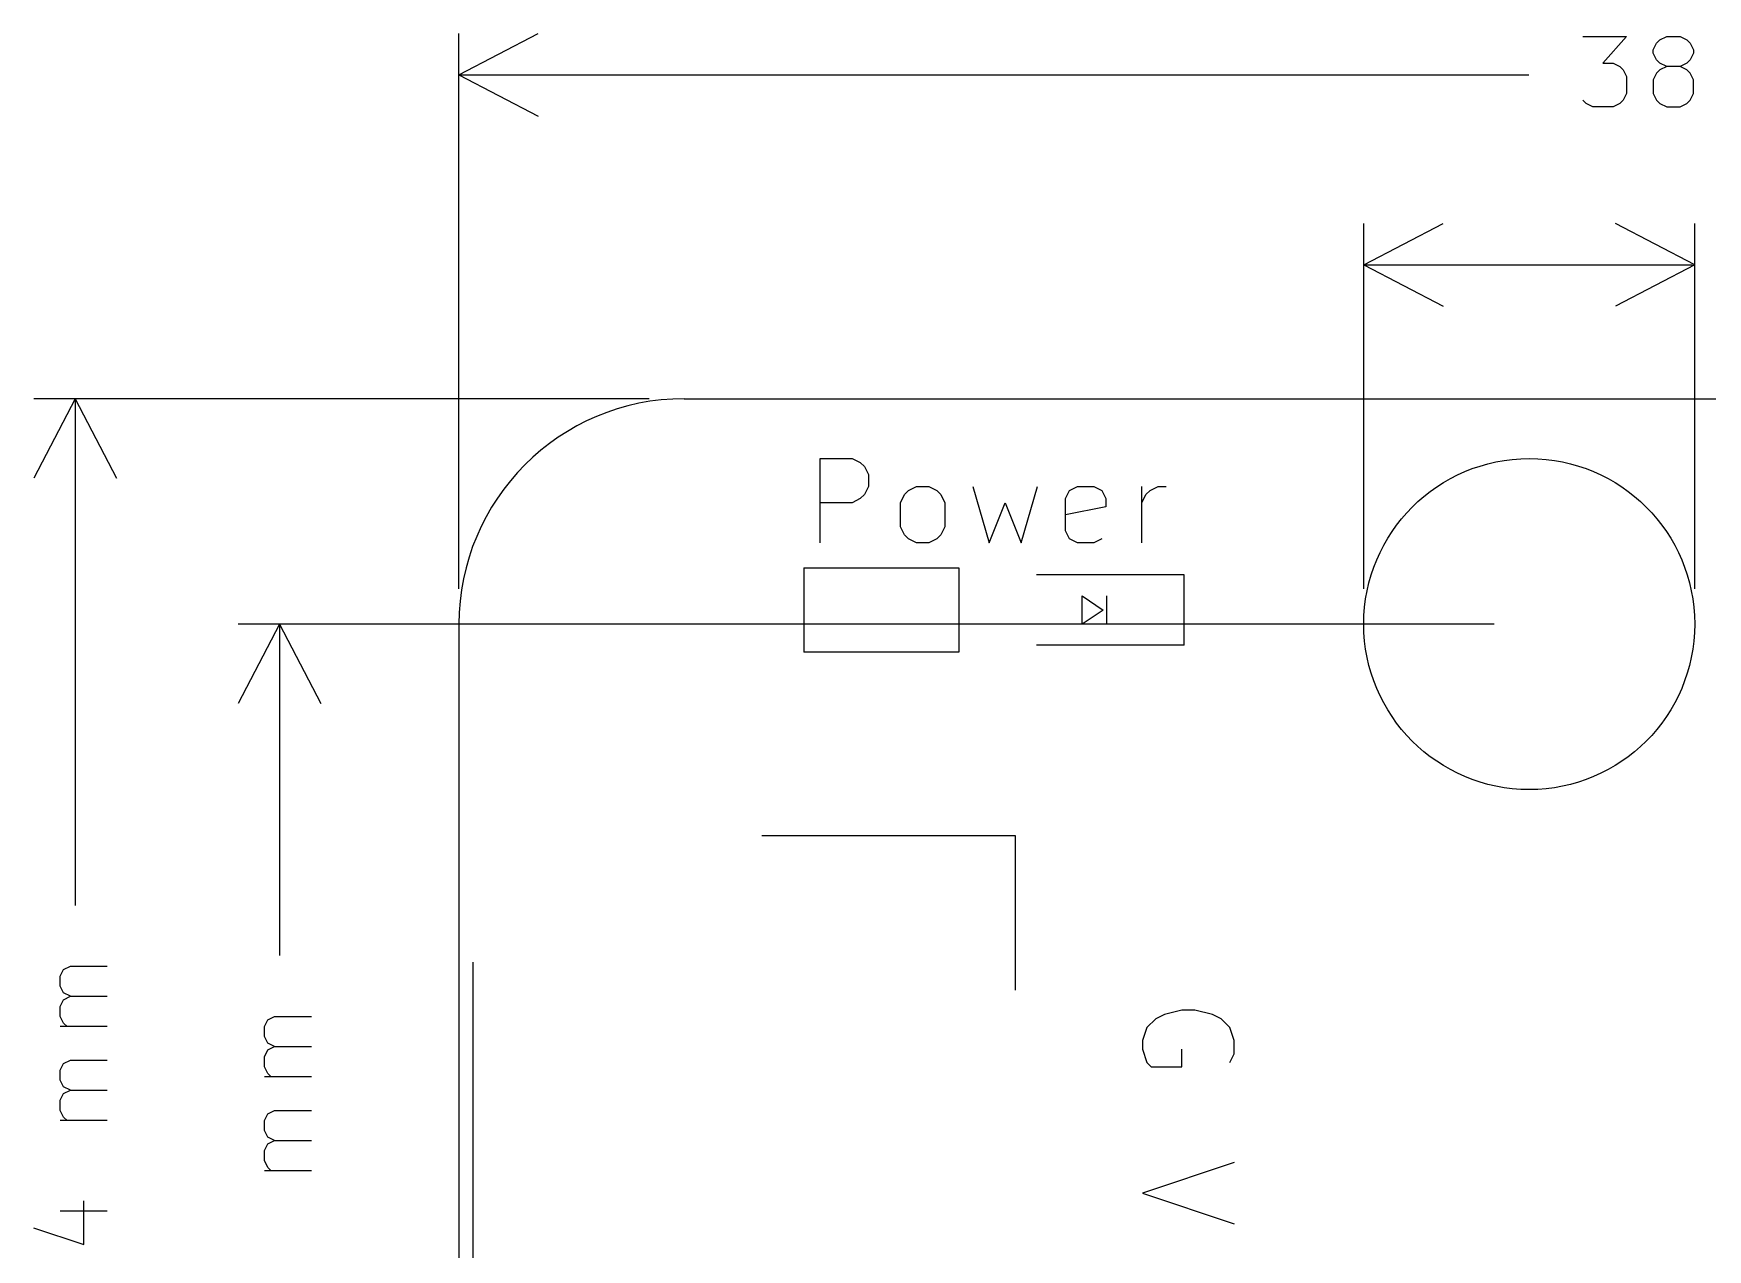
# Model space of a CAD drawing. Extents: x 89 to 133.4, y -135.3 to -104.8.
# Drawn here: x 88.96 to 112.73, y -122.08 to -104.81 of the extents above; entities that cross this region are included whole.
import ezdxf

# ---------------------------------------------------------------- set-up
doc = ezdxf.new("R2010")
doc.units = 0
doc.layers.add('BLACK', color=7, linetype='CONTINUOUS')

msp = doc.modelspace()

# ---------------------------------------------------------------- linework, layer by layer
at = {"layer": 'BLACK', "linetype": 'CONTINUOUS'}
for p, q in [((95, -105.4), (96.126504, -104.813579)), ((95, -112.7), (95, -104.81358)), ((110.961905, -104.854819), (111.580952, -104.854819)), ((111.580952, -104.854819), (111.247619, -105.235771)), ((111.961905, -105.045295), (112.009524, -104.950057)), ((111.961905, -105.092914), (111.961905, -105.045295)), ((112.009524, -104.950057), (112.057143, -104.902438)), ((112.057143, -104.902438), (112.152381, -104.854819)), ((112.152381, -104.854819), (112.342857, -104.854819)), ((112.342857, -104.854819), (112.438095, -104.902438)), ((112.438095, -104.902438), (112.485714, -104.950057)), ((112.485714, -104.950057), (112.533333, -105.045295)), ((112.533333, -105.045295), (112.533333, -105.092914)), ((111.247619, -105.235771), (111.390476, -105.235771)), ((111.390476, -105.235771), (111.485714, -105.28339)), ((111.485714, -105.28339), (111.533333, -105.331009)), ((112.009524, -105.188152), (111.961905, -105.092914)), ((112.057143, -105.235771), (112.009524, -105.188152)), ((112.152381, -105.28339), (112.057143, -105.235771)), ((112.152381, -105.28339), (112.057143, -105.331009)), ((112.342857, -105.28339), (112.152381, -105.28339)), ((112.438095, -105.235771), (112.342857, -105.28339)), ((112.438095, -105.331009), (112.342857, -105.28339)), ((112.485714, -105.188152), (112.438095, -105.235771)), ((112.533333, -105.092914), (112.485714, -105.188152)), ((95, -105.4), (110.194048, -105.4)), ((95, -105.4), (96.126504, -105.986421)), ((111.533333, -105.331009), (111.580952, -105.426247)), ((111.580952, -105.426247), (111.580952, -105.664342)), ((112.009524, -105.378628), (111.961905, -105.473866)), ((111.961905, -105.473866), (111.961905, -105.664342)), ((112.057143, -105.331009), (112.009524, -105.378628)), ((112.485714, -105.378628), (112.438095, -105.331009)), ((112.533333, -105.473866), (112.485714, -105.378628)), ((112.533333, -105.664342), (112.533333, -105.473866)), ((111.009524, -105.8072), (110.961905, -105.75958)), ((111.533333, -105.75958), (111.485714, -105.8072)), ((111.580952, -105.664342), (111.533333, -105.75958)), ((111.961905, -105.664342), (112.009524, -105.75958)), ((112.009524, -105.75958), (112.057143, -105.8072)), ((112.438095, -105.8072), (112.485714, -105.75958)), ((112.485714, -105.75958), (112.533333, -105.664342)), ((111.104762, -105.854819), (111.009524, -105.8072)), ((111.390476, -105.854819), (111.104762, -105.854819)), ((111.485714, -105.8072), (111.390476, -105.854819)), ((112.057143, -105.8072), (112.152381, -105.854819)), ((112.152381, -105.854819), (112.342857, -105.854819)), ((112.342857, -105.854819), (112.438095, -105.8072)), ((107.85, -108.1), (108.976504, -107.513579)), ((107.85, -112.7), (107.85, -107.51358)), ((112.55, -108.1), (111.423496, -107.513579)), ((112.55, -112.7), (112.55, -107.51358)), ((107.85, -108.1), (112.520239, -108.1)), ((107.85, -108.1), (108.976504, -108.686421)), ((112.55, -108.1), (111.423496, -108.686421)), ((89.55, -110), (88.963579, -111.126504)), ((97.7, -110), (88.96358, -110)), ((89.55, -110), (89.55, -117.194048)), ((89.55, -110), (90.136421, -111.126504)), ((98.2, -110), (130.2, -110)), ((100.128572, -112.047342), (100.128572, -110.847342)), ((100.128572, -110.847342), (100.585715, -110.847342)), ((100.585715, -110.847342), (100.7, -110.904485)), ((100.7, -110.904485), (100.757143, -110.961628)), ((100.757143, -110.961628), (100.814286, -111.075914)), ((100.814286, -111.247342), (100.757143, -111.361628)), ((100.814286, -111.075914), (100.814286, -111.247342)), ((101.385715, -111.304485), (101.5, -111.247342)), ((101.5, -111.247342), (101.671429, -111.247342)), ((101.671429, -111.247342), (101.785715, -111.304485)), ((102.3, -111.247342), (102.528572, -112.047342)), ((102.985714, -112.047342), (103.214286, -111.247342)), ((103.671429, -111.304485), (103.785715, -111.247342)), ((103.785715, -111.247342), (104.014286, -111.247342)), ((104.014286, -111.247342), (104.128572, -111.304485)), ((104.7, -112.047342), (104.7, -111.247342)), ((104.814286, -111.304485), (104.928571, -111.247342)), ((104.928571, -111.247342), (105.042857, -111.247342)), ((100.585715, -111.475914), (100.128572, -111.475914)), ((100.7, -111.418771), (100.585715, -111.475914)), ((100.757143, -111.361628), (100.7, -111.418771)), ((101.271429, -111.475914), (101.328572, -111.361628)), ((101.271429, -111.818771), (101.271429, -111.475914)), ((101.328572, -111.361628), (101.385715, -111.304485)), ((101.785715, -111.304485), (101.842858, -111.361628)), ((101.842858, -111.361628), (101.9, -111.475914)), ((101.9, -111.475914), (101.9, -111.818771)), ((102.528572, -112.047342), (102.757143, -111.475914)), ((102.757143, -111.475914), (102.985714, -112.047342)), ((103.614286, -111.418771), (103.671429, -111.304485)), ((103.614286, -111.875914), (103.614286, -111.418771)), ((104.128572, -111.304485), (104.185715, -111.418771)), ((104.185715, -111.418771), (104.185715, -111.533057)), ((104.7, -111.475914), (104.757143, -111.361628)), ((104.757143, -111.361628), (104.814286, -111.304485)), ((104.185715, -111.533057), (103.614286, -111.647342)), ((101.328572, -111.933057), (101.271429, -111.818771)), ((101.385715, -111.9902), (101.328572, -111.933057)), ((101.842858, -111.933057), (101.785715, -111.9902)), ((101.9, -111.818771), (101.842858, -111.933057)), ((103.671429, -111.9902), (103.614286, -111.875914)), ((101.5, -112.047342), (101.385715, -111.9902)), ((101.671429, -112.047342), (101.5, -112.047342)), ((101.785715, -111.9902), (101.671429, -112.047342)), ((103.785715, -112.047342), (103.671429, -111.9902)), ((104.014286, -112.047342), (103.785715, -112.047342)), ((104.128572, -111.9902), (104.014286, -112.047342)), ((99.9, -112.4), (99.9, -113.6)), ((99.9, -112.4), (102.1, -112.4)), ((102.1, -112.4), (102.1, -113.6)), ((105.3, -112.5), (103.2, -112.5)), ((105.3, -113.5), (105.3, -112.5)), ((103.85, -112.8), (104.15, -113)), ((103.85, -113.2), (103.85, -112.8)), ((104.2, -113.2), (104.2, -112.8)), ((104.15, -113), (103.85, -113.2)), ((92.45, -113.2), (91.863579, -114.326504)), ((109.7, -113.2), (91.86358, -113.2)), ((92.45, -113.2), (92.45, -117.908333)), ((92.45, -113.2), (93.036421, -114.326504)), ((95, -113.2), (95, -129.2)), ((102.1, -113.6), (99.9, -113.6)), ((105.3, -113.5), (103.2, -113.5)), ((99.3, -116.2), (102.9, -116.2)), ((102.9, -116.2), (102.9, -118.4)), ((89.338152, -118.2), (89.385771, -118.104761)), ((89.385771, -118.104761), (89.481009, -118.057142)), ((89.481009, -118.057142), (90.004819, -118.057142)), ((95.2, -124.4), (95.2, -118)), ((89.338152, -118.342857), (89.338152, -118.2)), ((89.385771, -118.438095), (89.338152, -118.342857)), ((89.338152, -118.628571), (89.385771, -118.533333)), ((89.338152, -118.771428), (89.338152, -118.628571)), ((89.481009, -118.485714), (89.385771, -118.438095)), ((89.385771, -118.533333), (89.481009, -118.485714)), ((89.481009, -118.485714), (90.004819, -118.485714)), ((89.385771, -118.866666), (89.338152, -118.771428)), ((89.43339, -118.914285), (89.385771, -118.866666)), ((92.238152, -118.914285), (92.285771, -118.819046)), ((92.285771, -118.819046), (92.381009, -118.771427)), ((92.381009, -118.771427), (92.904819, -118.771427)), ((104.894709, -118.804762), (104.7709, -118.928572)), ((105.018519, -118.742857), (104.894709, -118.804762)), ((105.266138, -118.680953), (105.018519, -118.742857)), ((105.451852, -118.680953), (105.266138, -118.680953)), ((105.699471, -118.742857), (105.451852, -118.680953)), ((105.82328, -118.804762), (105.699471, -118.742857)), ((105.94709, -118.928572), (105.82328, -118.804762)), ((90.004819, -118.914285), (89.338152, -118.914285)), ((92.238152, -119.057142), (92.238152, -118.914285)), ((92.285771, -119.15238), (92.238152, -119.057142)), ((104.7709, -118.928572), (104.708995, -119.114286)), ((106.008995, -119.114286), (105.94709, -118.928572)), ((92.238152, -119.342856), (92.285771, -119.247618)), ((92.238152, -119.485713), (92.238152, -119.342856)), ((92.381009, -119.199999), (92.285771, -119.15238)), ((92.285771, -119.247618), (92.381009, -119.199999)), ((92.381009, -119.199999), (92.904819, -119.199999)), ((104.708995, -119.114286), (104.708995, -119.238095)), ((104.708995, -119.238095), (104.7709, -119.42381)), ((105.266138, -119.485714), (105.266138, -119.238095)), ((105.94709, -119.42381), (106.008995, -119.3)), ((106.008995, -119.3), (106.008995, -119.114286)), ((89.338152, -119.533333), (89.385771, -119.438094)), ((89.338152, -119.67619), (89.338152, -119.533333)), ((89.385771, -119.438094), (89.481009, -119.390475)), ((89.481009, -119.390475), (90.004819, -119.390475)), ((92.285771, -119.580951), (92.238152, -119.485713)), ((92.33339, -119.62857), (92.285771, -119.580951)), ((104.7709, -119.42381), (104.832804, -119.485714)), ((104.832804, -119.485714), (105.266138, -119.485714)), ((89.385771, -119.771428), (89.338152, -119.67619)), ((89.481009, -119.819047), (89.385771, -119.771428)), ((89.385771, -119.866666), (89.481009, -119.819047)), ((89.481009, -119.819047), (90.004819, -119.819047)), ((92.904819, -119.62857), (92.238152, -119.62857)), ((89.338152, -119.961904), (89.385771, -119.866666)), ((89.338152, -120.104761), (89.338152, -119.961904)), ((89.385771, -120.199999), (89.338152, -120.104761)), ((90.004819, -120.247618), (89.338152, -120.247618)), ((89.43339, -120.247618), (89.385771, -120.199999)), ((92.238152, -120.247618), (92.285771, -120.152379)), ((92.238152, -120.390475), (92.238152, -120.247618)), ((92.285771, -120.152379), (92.381009, -120.10476)), ((92.381009, -120.10476), (92.904819, -120.10476)), ((92.285771, -120.485713), (92.238152, -120.390475)), ((92.381009, -120.533332), (92.285771, -120.485713)), ((92.285771, -120.580951), (92.381009, -120.533332)), ((92.381009, -120.533332), (92.904819, -120.533332)), ((92.238152, -120.676189), (92.285771, -120.580951)), ((92.238152, -120.819046), (92.238152, -120.676189)), ((92.285771, -120.914284), (92.238152, -120.819046)), ((92.904819, -120.961903), (92.238152, -120.961903)), ((92.33339, -120.961903), (92.285771, -120.914284)), ((106.008995, -120.847619), (104.708995, -121.280952)), ((89.671485, -122.009523), (89.671485, -121.390476)), ((104.708995, -121.280952), (106.008995, -121.714286)), ((89.338152, -121.533333), (90.004819, -121.533333)), ((88.9572, -121.771428), (89.671485, -122.009523))]:
    msp.add_line(p, q, dxfattribs=at)
at = {"layer": 'BLACK'}
msp.add_circle((110.2, -113.2), 2.35, dxfattribs=at)
msp.add_arc((98.2, -113.2), 3.2, 90, 180, dxfattribs=at)

doc.saveas('drawing.dxf')
